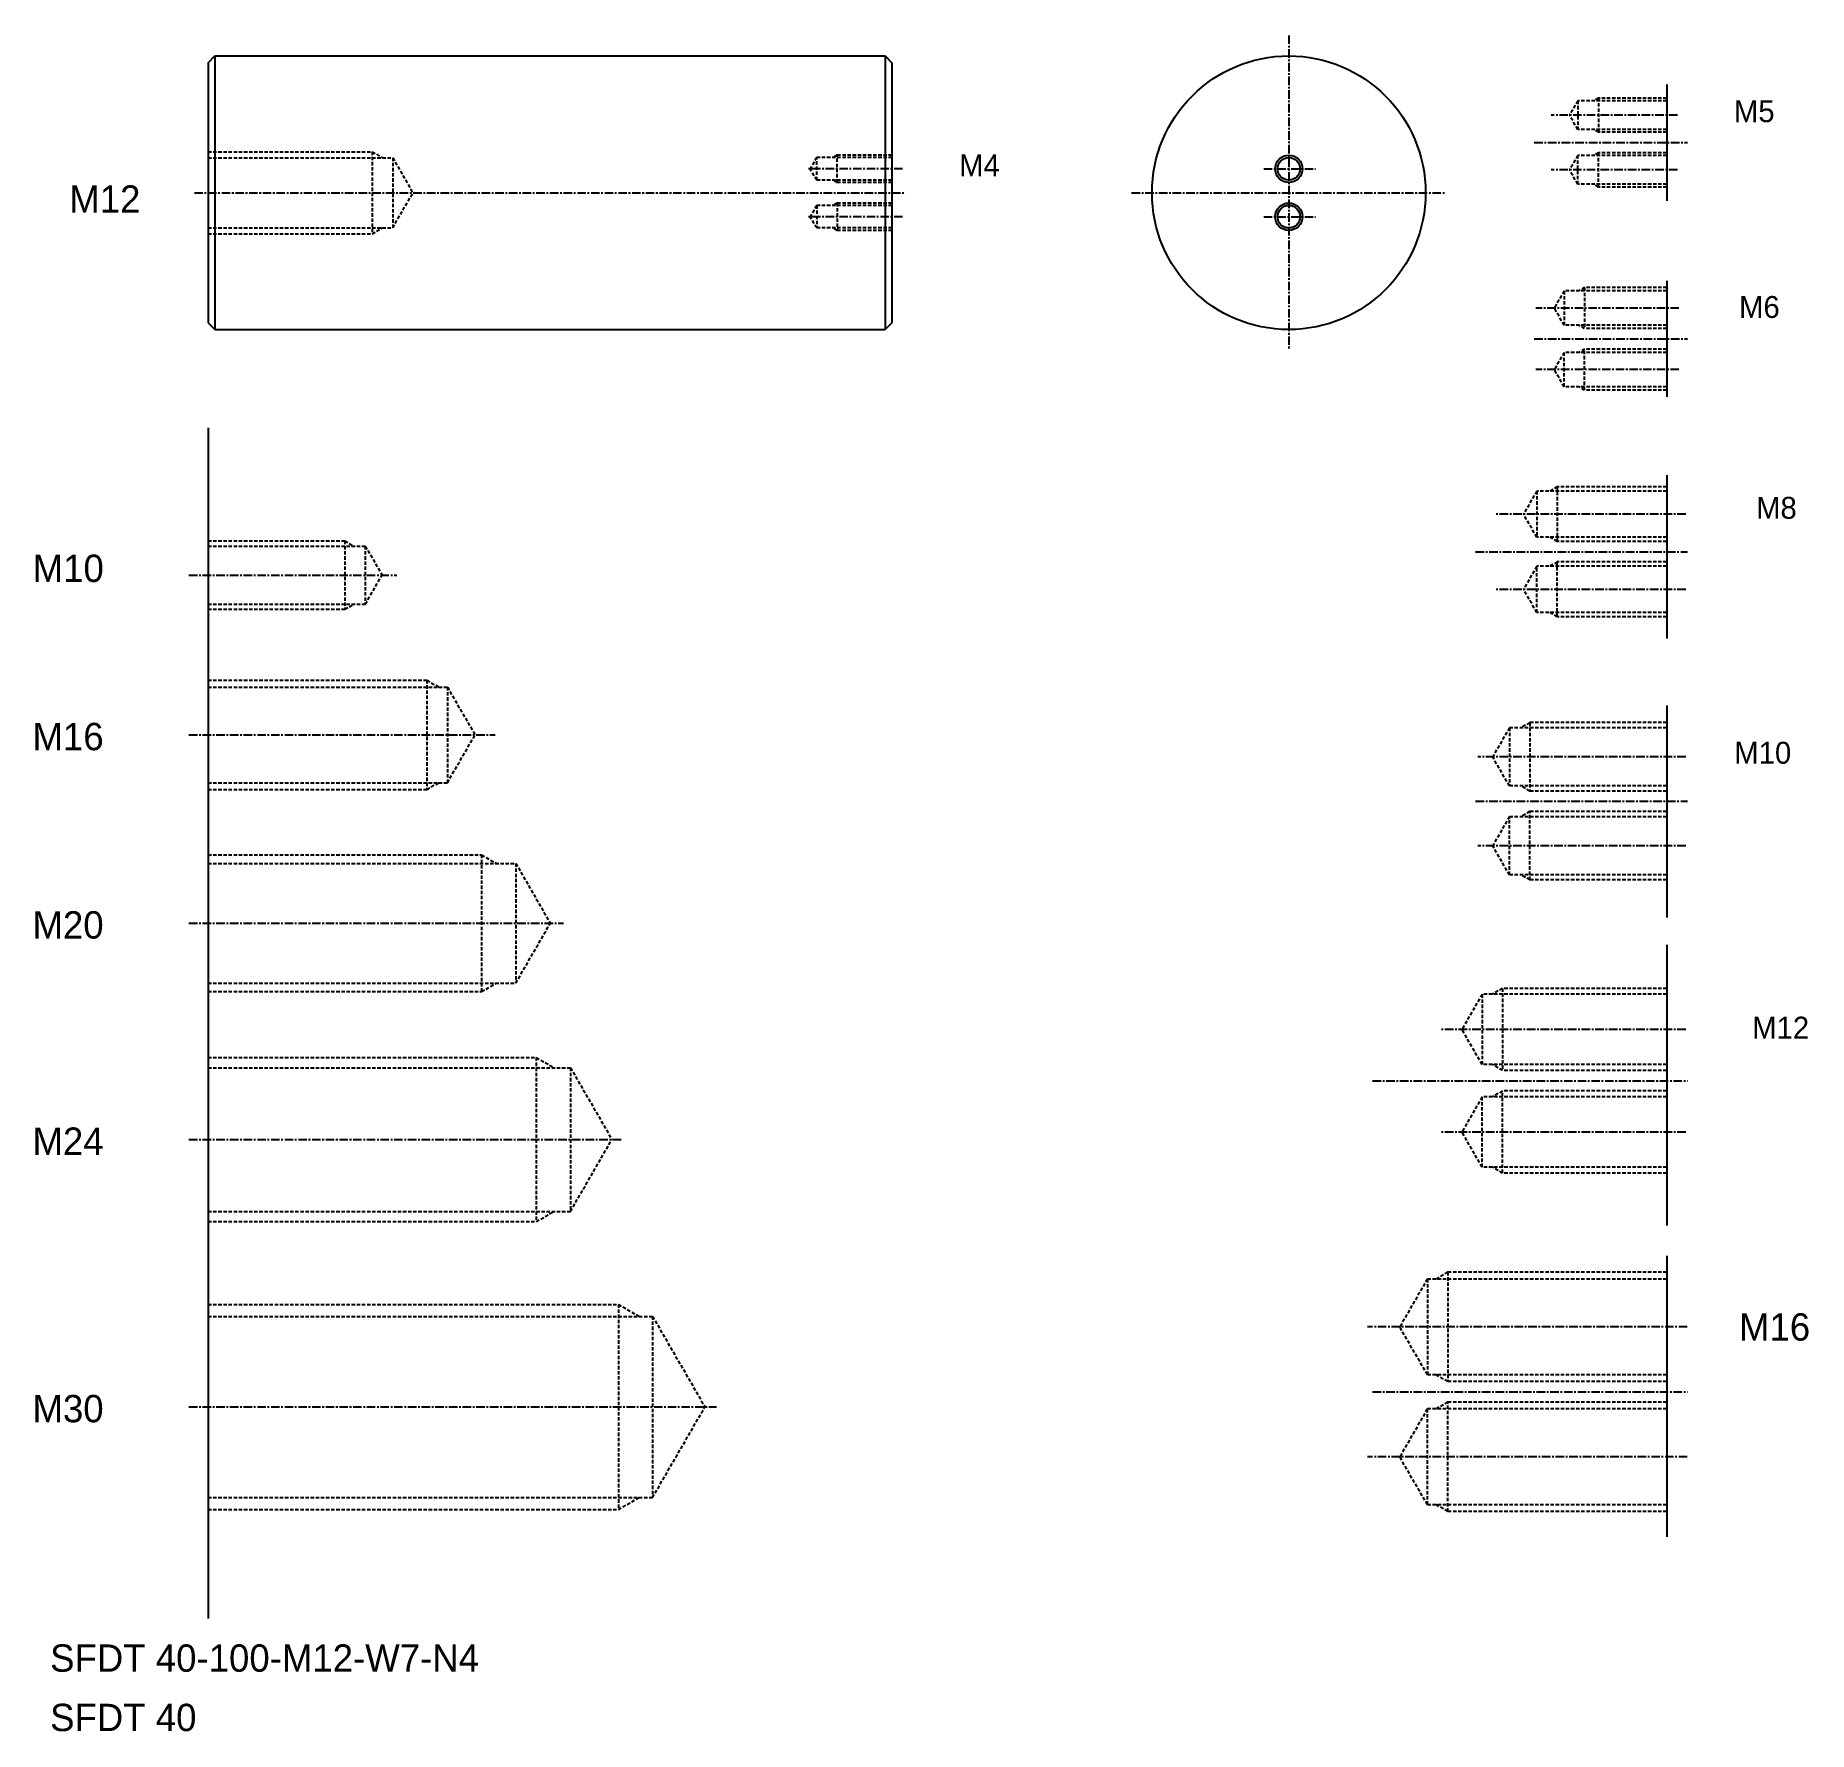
# Model space of a CAD drawing. Extents: x 75 to 335, y 92 to 339.
import ezdxf

# ---------------------------------------------------------------- set-up
doc = ezdxf.new("R2010")
doc.units = 0
doc.linetypes.add('CENTER', pattern=[2, 1.25, -0.25, 0.25, -0.25])
doc.linetypes.add('DASHED', pattern=[0.75, 0.5, -0.25])
doc.layers.get('0').update_dxf_attribs({"linetype": 'CONTINUOUS'})
doc.layers.add('CENTER', color=1, linetype='CENTER')

# ---------------------------------------------------------------- blocks, each defined once
blk = doc.blocks.new('A$C4B8164E4')
at = {"color": 3, "linetype": 'CONTINUOUS'}
for centre in [(0, 3.5), (0, -3.5)]:
    blk.add_circle(centre, 2, dxfattribs=at)
at = {"color": 7, "linetype": 'CONTINUOUS'}
for centre in [(0, 3.5), (0, -3.5)]:
    blk.add_circle(centre, 1.65, dxfattribs=at)
at = {"layer": 'CENTER', "color": 1, "linetype": 'CENTER'}
for p, q in [((-3.67, 3.5), (3.91, 3.5)), ((-3.67, -3.5), (3.91, -3.5))]:
    blk.add_line(p, q, dxfattribs=at)
blk = doc.blocks.new('A$C68105BE4')
at = {"color": 7, "linetype": 'CONTINUOUS'}
blk.add_blockref('A$C4B8164E4', (0, 0), dxfattribs=at)

msp = doc.modelspace()

# ---------------------------------------------------------------- linework, layer by layer
at = {"color": 7, "linetype": 'CONTINUOUS'}
for p, q in [((100.71, 335.49), (101.71, 336.49)), ((100.71, 335.49), (100.71, 297.49)), ((101.71, 336.49), (101.71, 296.49)), ((101.71, 336.49), (199.71, 336.49)), ((199.71, 336.49), (199.71, 296.49)), ((199.71, 336.49), (200.71, 335.49)), ((200.71, 335.49), (200.71, 297.49)), ((314, 332.33), (314, 315.33)), ((199.71, 325.24), (199.71, 325.24)), ((200.71, 325.99), (200.71, 325.99)), ((199.71, 322.74), (199.71, 322.74)), ((314, 303.63), (314, 286.63)), ((100.71, 297.49), (101.71, 296.49)), ((101.71, 296.49), (199.71, 296.49)), ((200.71, 297.49), (199.71, 296.49)), ((100.71, 282.1), (100.71, 108.05)), ((314, 275.22), (314, 251.33)), ((314, 241.55), (314, 210.52)), ((314, 206.54), (314, 165.48)), ((314, 161.05), (314, 119.99))]:
    msp.add_line(p, q, dxfattribs=at)
at = {"color": 3, "linetype": 'DASHED'}
for p, q in [((301, 329.93), (299.79, 327.83)), ((314, 329.93), (301, 329.93)), ((301, 329.93), (301, 325.73)), ((304, 330.33), (303.4, 329.98)), ((314, 330.33), (304, 330.33)), ((304, 330.33), (304, 325.33)), ((301, 325.73), (299.79, 327.83)), ((314, 325.73), (301, 325.73)), ((304, 325.33), (303.4, 325.68)), ((314, 325.33), (304, 325.33)), ((100.71, 322.49), (124.71, 322.49)), ((100.71, 321.61), (127.71, 321.61)), ((124.71, 322.49), (124.71, 310.49)), ((124.71, 322.49), (126.22, 321.61)), ((127.71, 321.61), (130.67, 316.49)), ((127.71, 321.61), (127.71, 311.36)), ((189.71, 321.64), (188.75, 319.99)), ((200.71, 321.64), (189.71, 321.64)), ((189.71, 318.34), (189.71, 321.64)), ((192.71, 321.99), (192.1, 321.64)), ((200.71, 321.99), (192.71, 321.99)), ((192.71, 317.99), (192.71, 321.99)), ((301, 321.93), (299.79, 319.83)), ((301, 317.73), (301, 321.93)), ((314, 321.93), (301, 321.93)), ((304, 322.33), (303.4, 321.98)), ((304, 317.33), (304, 322.33)), ((314, 322.33), (304, 322.33)), ((189.71, 318.34), (188.75, 319.99)), ((301, 317.73), (299.79, 319.83)), ((127.71, 311.36), (130.67, 316.49)), ((200.71, 318.34), (189.71, 318.34)), ((192.71, 317.99), (192.1, 318.34)), ((200.71, 317.99), (192.71, 317.99)), ((314, 317.73), (301, 317.73)), ((304, 317.33), (303.4, 317.68)), ((314, 317.33), (304, 317.33)), ((189.71, 314.64), (188.75, 312.99)), ((189.71, 314.64), (189.71, 311.34)), ((200.71, 314.64), (189.71, 314.64)), ((192.71, 314.99), (192.1, 314.64)), ((192.71, 314.99), (192.71, 310.99)), ((200.71, 314.99), (192.71, 314.99)), ((100.71, 311.36), (127.71, 311.36)), ((124.71, 310.49), (126.22, 311.36)), ((189.71, 311.34), (188.75, 312.99)), ((200.71, 311.34), (189.71, 311.34)), ((192.71, 310.99), (192.1, 311.34)), ((100.71, 310.49), (124.71, 310.49)), ((200.71, 310.99), (192.71, 310.99)), ((299, 302.13), (297.56, 299.63)), ((299, 302.13), (299, 297.13)), ((314, 302.13), (299, 302.13)), ((302, 302.63), (301.14, 302.13)), ((302, 302.63), (302, 296.63)), ((314, 302.63), (302, 302.63)), ((299, 297.13), (297.56, 299.63)), ((314, 297.13), (299, 297.13)), ((302, 296.63), (301.14, 297.13)), ((314, 296.63), (302, 296.63)), ((299, 293.13), (297.56, 290.63)), ((314, 293.13), (299, 293.13)), ((299, 288.13), (299, 293.13)), ((302, 293.63), (301.14, 293.13)), ((314, 293.63), (302, 293.63)), ((302, 287.63), (302, 293.63)), ((299, 288.13), (297.56, 290.63)), ((314, 288.13), (299, 288.13)), ((302, 287.63), (301.14, 288.13)), ((314, 287.63), (302, 287.63)), ((295, 272.88), (293.06, 269.51)), ((295, 272.88), (295, 266.13)), ((314, 272.88), (295, 272.88)), ((298, 273.51), (296.92, 272.88)), ((298, 273.51), (298, 265.51)), ((314, 273.51), (298, 273.51)), ((295, 266.13), (293.06, 269.51)), ((100.71, 265.59), (120.71, 265.59)), ((100.71, 264.84), (123.71, 264.84)), ((120.71, 265.59), (120.71, 255.59)), ((120.71, 265.59), (122.01, 264.84)), ((123.71, 264.84), (126.16, 260.59)), ((123.71, 264.84), (123.71, 256.34)), ((314, 266.13), (295, 266.13)), ((298, 265.51), (296.92, 266.13)), ((314, 265.51), (298, 265.51)), ((295, 261.88), (293.06, 258.51)), ((314, 261.88), (295, 261.88)), ((295, 255.13), (295, 261.88)), ((298, 262.51), (296.92, 261.88)), ((314, 262.51), (298, 262.51)), ((298, 254.51), (298, 262.51)), ((123.71, 256.34), (126.16, 260.59)), ((295, 255.13), (293.06, 258.51)), ((100.71, 256.34), (123.71, 256.34)), ((100.71, 255.59), (120.71, 255.59)), ((120.71, 255.59), (122.01, 256.34)), ((314, 255.13), (295, 255.13)), ((298, 254.51), (296.92, 255.13)), ((314, 254.51), (298, 254.51)), ((100.71, 245.23), (132.71, 245.23)), ((100.71, 244.23), (135.71, 244.23)), ((132.71, 245.23), (132.71, 229.23)), ((132.71, 245.23), (134.44, 244.23)), ((135.71, 244.23), (135.71, 230.23)), ((135.71, 244.23), (139.75, 237.23)), ((294, 239.02), (292.71, 238.27)), ((294, 239.02), (294, 229.02)), ((314, 239.02), (294, 239.02)), ((135.71, 230.23), (139.75, 237.23)), ((291, 238.27), (288.55, 234.02)), ((291, 238.27), (291, 229.77)), ((314, 238.27), (291, 238.27)), ((291, 229.77), (288.55, 234.02)), ((100.71, 230.23), (135.71, 230.23)), ((100.71, 229.23), (132.71, 229.23)), ((132.71, 229.23), (134.44, 230.23)), ((314, 229.77), (291, 229.77)), ((294, 229.02), (292.71, 229.77)), ((314, 229.02), (294, 229.02)), ((294, 226.02), (292.71, 225.27)), ((314, 226.02), (294, 226.02)), ((294, 216.02), (294, 226.02)), ((291, 225.27), (288.55, 221.02)), ((314, 225.27), (291, 225.27)), ((291, 216.77), (291, 225.27)), ((291, 216.77), (288.55, 221.02)), ((100.71, 219.69), (140.71, 219.69)), ((100.71, 218.44), (145.71, 218.44)), ((140.71, 219.69), (140.71, 199.69)), ((140.71, 219.69), (142.87, 218.44)), ((145.71, 218.44), (150.76, 209.69)), ((145.71, 218.44), (145.71, 200.94)), ((314, 216.77), (291, 216.77)), ((294, 216.02), (292.71, 216.77)), ((314, 216.02), (294, 216.02)), ((145.71, 200.94), (150.76, 209.69)), ((100.71, 200.94), (145.71, 200.94)), ((100.71, 199.69), (140.71, 199.69)), ((140.71, 199.69), (142.87, 200.94)), ((290, 200.17), (288.49, 199.3)), ((290, 200.17), (290, 188.17)), ((314, 200.17), (290, 200.17)), ((287, 199.3), (284.05, 194.17)), ((287, 199.3), (287, 189.05)), ((314, 199.3), (287, 199.3)), ((287, 189.05), (284.05, 194.17)), ((100.71, 190.07), (148.71, 190.07)), ((148.71, 190.07), (148.71, 166.07)), ((148.71, 190.07), (151.31, 188.57)), ((100.71, 188.57), (153.71, 188.57)), ((153.71, 188.57), (153.71, 167.57)), ((153.71, 188.57), (159.77, 178.07)), ((314, 189.05), (287, 189.05)), ((290, 188.17), (288.49, 189.05)), ((314, 188.17), (290, 188.17)), ((287, 184.3), (284.05, 179.17)), ((287, 174.05), (287, 184.3)), ((314, 184.3), (287, 184.3)), ((290, 185.17), (288.49, 184.3)), ((314, 185.17), (290, 185.17)), ((290, 173.17), (290, 185.17)), ((287, 174.05), (284.05, 179.17)), ((153.71, 167.57), (159.77, 178.07)), ((314, 174.05), (287, 174.05)), ((290, 173.17), (288.49, 174.05)), ((314, 173.17), (290, 173.17)), ((100.71, 167.57), (153.71, 167.57)), ((100.71, 166.07), (148.71, 166.07)), ((148.71, 166.07), (151.31, 167.57)), ((282, 158.68), (280.27, 157.68)), ((282, 158.68), (282, 142.68)), ((314, 158.68), (282, 158.68)), ((279, 157.68), (274.96, 150.68)), ((314, 157.68), (279, 157.68)), ((279, 157.68), (279, 143.68)), ((100.71, 153.97), (160.71, 153.97)), ((160.71, 153.97), (160.71, 123.97)), ((160.71, 153.97), (163.74, 152.22)), ((100.71, 152.22), (165.71, 152.22)), ((165.71, 152.22), (165.71, 125.72)), ((165.71, 152.22), (173.36, 138.97)), ((279, 143.68), (274.96, 150.68)), ((314, 143.68), (279, 143.68)), ((282, 142.68), (280.27, 143.68)), ((314, 142.68), (282, 142.68)), ((165.71, 125.72), (173.36, 138.97)), ((279, 138.68), (274.96, 131.68)), ((314, 138.68), (279, 138.68)), ((279, 124.68), (279, 138.68)), ((282, 139.68), (280.27, 138.68)), ((282, 123.68), (282, 139.68)), ((314, 139.68), (282, 139.68)), ((279, 124.68), (274.96, 131.68)), ((100.71, 125.72), (165.71, 125.72)), ((160.71, 123.97), (163.74, 125.72)), ((314, 124.68), (279, 124.68)), ((282, 123.68), (280.27, 124.68)), ((100.71, 123.97), (160.71, 123.97)), ((314, 123.68), (282, 123.68))]:
    msp.add_line(p, q, dxfattribs=at)
for p, q in [((200.71, 323.49), (200.71, 323.49)), ((199.71, 316.49), (199.71, 316.49)), ((199.71, 316.49), (199.71, 316.49)), ((200.71, 316.49), (200.71, 316.49)), ((200.71, 316.49), (200.71, 316.49))]:
    msp.add_line(p, q)
at = {"color": 7, "linetype": 'CONTINUOUS'}
msp.add_circle((258.74, 316.49), 20, dxfattribs=at)
at = {"layer": 'CENTER', "color": 1, "linetype": 'CENTER'}
for p, q in [((258.74, 339.49), (258.74, 293.49)), ((315.56, 327.83), (297.11, 327.83)), ((294.62, 323.83), (317.02, 323.83)), ((202.27, 319.99), (188.31, 319.99)), ((315.56, 319.83), (297.11, 319.83)), ((98.71, 316.49), (202.71, 316.49)), ((235.74, 316.49), (281.74, 316.49)), ((202.27, 312.99), (188.31, 312.99)), ((315.79, 299.63), (294.86, 299.63)), ((294.62, 295.13), (317.02, 295.13)), ((315.79, 290.63), (294.86, 290.63)), ((316.8, 269.51), (288.89, 269.51)), ((286.04, 264.01), (317.02, 264.01)), ((97.92, 260.59), (128.33, 260.59)), ((316.8, 258.51), (288.89, 258.51)), ((97.92, 237.23), (142.7, 237.23)), ((316.8, 234.02), (286.38, 234.02)), ((286.04, 227.52), (317.02, 227.52)), ((316.8, 221.02), (286.38, 221.02)), ((97.92, 209.69), (152.71, 209.69)), ((316.8, 194.17), (281.05, 194.17)), ((270.98, 186.67), (317.02, 186.67)), ((316.8, 179.17), (281.05, 179.17)), ((97.92, 178.07), (161.12, 178.07)), ((317, 150.68), (270.25, 150.68)), ((270.98, 141.18), (317.02, 141.18)), ((97.92, 138.97), (175.05, 138.97)), ((317, 131.68), (270.25, 131.68))]:
    msp.add_line(p, q, dxfattribs=at)

# ---------------------------------------------------------------- block references
at = {"color": 7, "linetype": 'CONTINUOUS'}
msp.add_blockref('A$C68105BE4', (258.74, 316.49), dxfattribs=at)

# ---------------------------------------------------------------- texts
for s, height, p in [('M5', 3.2, (323.83, 326.81)), ('M4', 3.2, (210.54, 318.91)), ('M12', 4, (80.42, 313.57)), ('M6', 3.2, (324.58, 298.19)), ('M8', 3.2, (327.07, 268.83)), ('M10', 4, (75.07, 259.58)), ('M16', 4, (75.04, 234.99)), ('M10', 3.2, (323.88, 233.02)), ('M20', 4, (75.04, 207.45)), ('M12', 3.2, (326.5, 192.83)), ('M24', 4, (75.04, 175.83)), ('M30', 4, (75.04, 136.73)), ('SFDT 40-100-M12-W7-N4', 4, (77.62, 100.26)), ('SFDT 40', 4, (77.62, 91.58))]:
    msp.add_text(s, height=height, dxfattribs=at).set_placement(p)
msp.add_text('M16', height=4).set_placement((324.57, 148.67))

doc.saveas('drawing.dxf')
